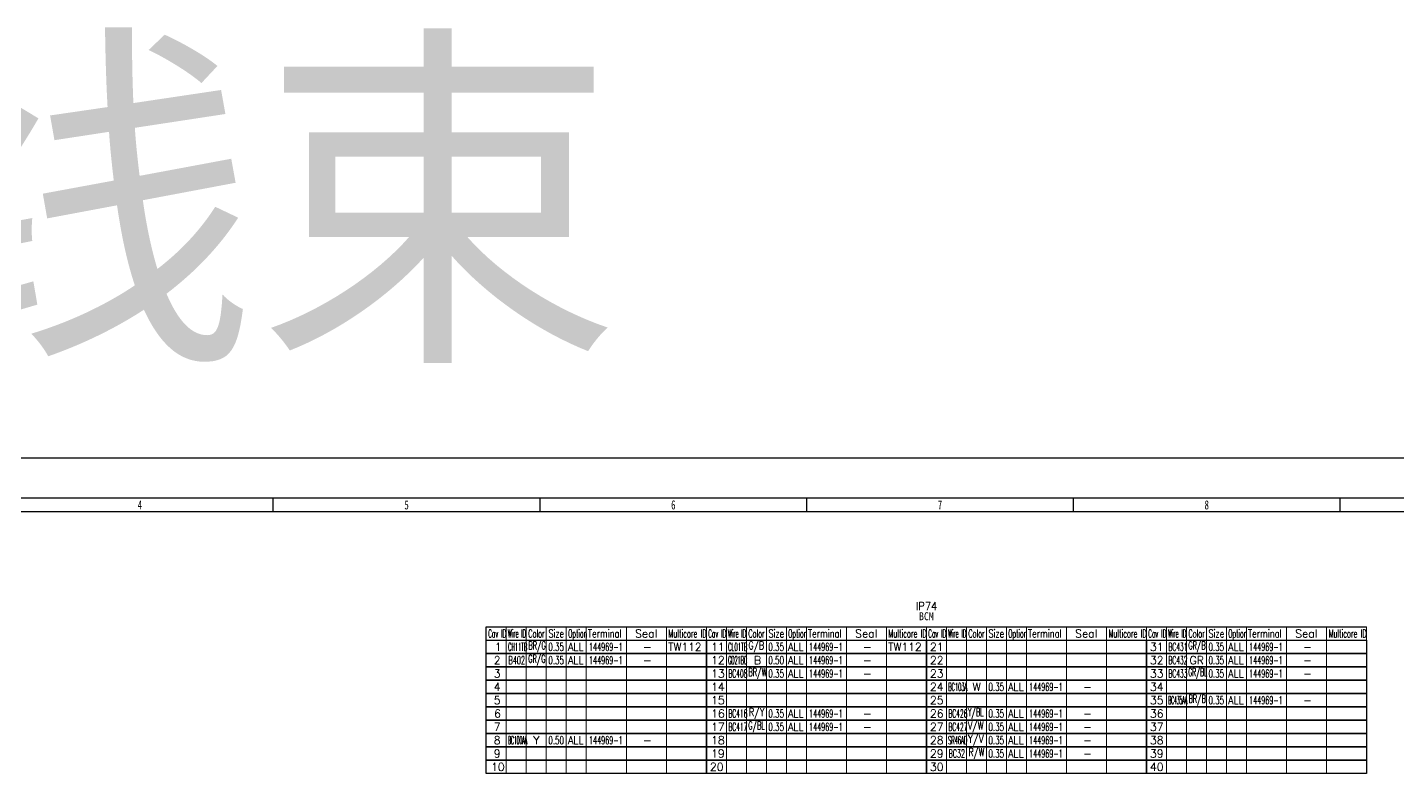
# Model space of a CAD drawing. Header units: inches. Extents: x 47316 to 59086, y 3141 to 11743.
# Drawn here: x 50576 to 51089, y 8955 to 9235 of the extents above; entities that cross this region are included whole.
import ezdxf

# ---------------------------------------------------------------- set-up
doc = ezdxf.new("R2010")
doc.units = ezdxf.units.IN
doc.header["$MEASUREMENT"] = 0
doc.styles.add('MtX_FangSong_GB2312', font='')
doc.styles.get("Standard").update_dxf_attribs({"font": ''})
doc.styles.get('MtX_FangSong_GB2312').set_extended_font_data('FangSong_GB2312')
doc.styles.get('Standard').set_extended_font_data('SimSun')

msp = doc.modelspace()

# ---------------------------------------------------------------- linework, layer by layer
at = {"color": 0, "lineweight": -2}
for p, q in [((56191.93, 9073.45), (50247.93, 9073.45)), ((56067.93, 9058.45), (50267.93, 9058.45)), ((50667.93, 9053.45), (50667.93, 9058.45)), ((50767.93, 9053.45), (50767.93, 9058.45)), ((50867.93, 9053.45), (50867.93, 9058.45)), ((50967.93, 9053.45), (50967.93, 9058.45)), ((51067.93, 9053.45), (51067.93, 9058.45)), ((50267.93, 9053.45), (56171.93, 9053.45))]:
    msp.add_line(p, q, dxfattribs=at)
at = {"color": 0, "linetype": 'Continuous', "lineweight": -2}
for p, q in [((50747.8, 9010.19), (51077.8, 9010.19)), ((50747.8, 9005.19), (50747.8, 9010.19)), ((50747.8, 9005.19), (51077.8, 9005.19))]:
    msp.add_line(p, q, dxfattribs=at)
at = {"color": 7, "linetype": 'Continuous', "lineweight": 15}
for p, q in [((50755.3, 9005.19), (50755.3, 9010.19)), ((50762.8, 9005.19), (50762.8, 9010.19)), ((50770.3, 9005.19), (50770.3, 9010.19)), ((50777.8, 9005.19), (50777.8, 9010.19)), ((50785.3, 9005.19), (50785.3, 9010.19)), ((50800.3, 9005.19), (50800.3, 9010.19)), ((50815.3, 9005.19), (50815.3, 9010.19)), ((50830.3, 9005.19), (50830.3, 9010.19)), ((50837.8, 9005.19), (50837.8, 9010.19)), ((50845.3, 9005.19), (50845.3, 9010.19)), ((50852.8, 9005.19), (50852.8, 9010.19)), ((50860.3, 9005.19), (50860.3, 9010.19)), ((50867.8, 9005.19), (50867.8, 9010.19)), ((50882.8, 9005.19), (50882.8, 9010.19)), ((50897.8, 9005.19), (50897.8, 9010.19)), ((50912.8, 9005.19), (50912.8, 9010.19)), ((50920.3, 9005.19), (50920.3, 9010.19)), ((50927.8, 9005.19), (50927.8, 9010.19)), ((50935.3, 9005.19), (50935.3, 9010.19)), ((50942.8, 9005.19), (50942.8, 9010.19)), ((50950.3, 9005.19), (50950.3, 9010.19)), ((50965.3, 9005.19), (50965.3, 9010.19)), ((50980.3, 9005.19), (50980.3, 9010.19)), ((50995.3, 9005.19), (50995.3, 9010.19)), ((51002.8, 9005.19), (51002.8, 9010.19)), ((51010.3, 9005.19), (51010.3, 9010.19)), ((51017.8, 9005.19), (51017.8, 9010.19)), ((51025.3, 9005.19), (51025.3, 9010.19)), ((51032.8, 9005.19), (51032.8, 9010.19)), ((51047.8, 9005.19), (51047.8, 9010.19)), ((51062.8, 9005.19), (51062.8, 9010.19)), ((51077.8, 9005.19), (51077.8, 9010.19))]:
    msp.add_line(p, q, dxfattribs=at)
at = {"color": 102, "linetype": 'Continuous', "lineweight": 15}
for p, q in [((50755.3, 9000.19), (50755.3, 9005.19)), ((50762.8, 9000.19), (50762.8, 9005.19)), ((50770.3, 9000.19), (50770.3, 9005.19)), ((50777.8, 9000.19), (50777.8, 9005.19)), ((50785.3, 9000.19), (50785.3, 9005.19)), ((50800.3, 9000.19), (50800.3, 9005.19)), ((50815.3, 9000.19), (50815.3, 9005.19)), ((50837.8, 9000.19), (50837.8, 9005.19)), ((50845.3, 9000.19), (50845.3, 9005.19)), ((50852.8, 9000.19), (50852.8, 9005.19)), ((50860.3, 9000.19), (50860.3, 9005.19)), ((50867.8, 9000.19), (50867.8, 9005.19)), ((50882.8, 9000.19), (50882.8, 9005.19)), ((50897.8, 9000.19), (50897.8, 9005.19)), ((50920.3, 9000.19), (50920.3, 9005.19)), ((50927.8, 9000.19), (50927.8, 9005.19)), ((50935.3, 9000.19), (50935.3, 9005.19)), ((50942.8, 9000.19), (50942.8, 9005.19)), ((50950.3, 9000.19), (50950.3, 9005.19)), ((50965.3, 9000.19), (50965.3, 9005.19)), ((50980.3, 9000.19), (50980.3, 9005.19)), ((51002.8, 9000.19), (51002.8, 9005.19)), ((51010.3, 9000.19), (51010.3, 9005.19)), ((51017.8, 9000.19), (51017.8, 9005.19)), ((51025.3, 9000.19), (51025.3, 9005.19)), ((51032.8, 9000.19), (51032.8, 9005.19)), ((51047.8, 9000.19), (51047.8, 9005.19)), ((51062.8, 9000.19), (51062.8, 9005.19)), ((50755.3, 8995.19), (50755.3, 9000.19)), ((50762.8, 8995.19), (50762.8, 9000.19)), ((50770.3, 8995.19), (50770.3, 9000.19)), ((50777.8, 8995.19), (50777.8, 9000.19)), ((50785.3, 8995.19), (50785.3, 9000.19)), ((50800.3, 8995.19), (50800.3, 9000.19)), ((50815.3, 8995.19), (50815.3, 9000.19)), ((50837.8, 8995.19), (50837.8, 9000.19)), ((50845.3, 8995.19), (50845.3, 9000.19)), ((50852.8, 8995.19), (50852.8, 9000.19)), ((50860.3, 8995.19), (50860.3, 9000.19)), ((50867.8, 8995.19), (50867.8, 9000.19)), ((50882.8, 8995.19), (50882.8, 9000.19)), ((50897.8, 8995.19), (50897.8, 9000.19)), ((50920.3, 8995.19), (50920.3, 9000.19)), ((50927.8, 8995.19), (50927.8, 9000.19)), ((50935.3, 8995.19), (50935.3, 9000.19)), ((50942.8, 8995.19), (50942.8, 9000.19)), ((50950.3, 8995.19), (50950.3, 9000.19)), ((50965.3, 8995.19), (50965.3, 9000.19)), ((50980.3, 8995.19), (50980.3, 9000.19)), ((51002.8, 8995.19), (51002.8, 9000.19)), ((51010.3, 8995.19), (51010.3, 9000.19)), ((51017.8, 8995.19), (51017.8, 9000.19)), ((51025.3, 8995.19), (51025.3, 9000.19)), ((51032.8, 8995.19), (51032.8, 9000.19)), ((51047.8, 8995.19), (51047.8, 9000.19)), ((51062.8, 8995.19), (51062.8, 9000.19)), ((50755.3, 8990.19), (50755.3, 8995.19)), ((50762.8, 8990.19), (50762.8, 8995.19)), ((50770.3, 8990.19), (50770.3, 8995.19)), ((50777.8, 8990.19), (50777.8, 8995.19)), ((50785.3, 8990.19), (50785.3, 8995.19)), ((50800.3, 8990.19), (50800.3, 8995.19)), ((50815.3, 8990.19), (50815.3, 8995.19)), ((50837.8, 8990.19), (50837.8, 8995.19)), ((50845.3, 8990.19), (50845.3, 8995.19)), ((50852.8, 8990.19), (50852.8, 8995.19)), ((50860.3, 8990.19), (50860.3, 8995.19)), ((50867.8, 8990.19), (50867.8, 8995.19)), ((50882.8, 8990.19), (50882.8, 8995.19)), ((50897.8, 8990.19), (50897.8, 8995.19)), ((50920.3, 8990.19), (50920.3, 8995.19)), ((50927.8, 8990.19), (50927.8, 8995.19)), ((50935.3, 8990.19), (50935.3, 8995.19)), ((50942.8, 8990.19), (50942.8, 8995.19)), ((50950.3, 8990.19), (50950.3, 8995.19)), ((50965.3, 8990.19), (50965.3, 8995.19)), ((50980.3, 8990.19), (50980.3, 8995.19)), ((51002.8, 8990.19), (51002.8, 8995.19)), ((51010.3, 8990.19), (51010.3, 8995.19)), ((51017.8, 8990.19), (51017.8, 8995.19)), ((51025.3, 8990.19), (51025.3, 8995.19)), ((51032.8, 8990.19), (51032.8, 8995.19)), ((51047.8, 8990.19), (51047.8, 8995.19)), ((51062.8, 8990.19), (51062.8, 8995.19)), ((50755.3, 8985.19), (50755.3, 8990.19)), ((50762.8, 8985.19), (50762.8, 8990.19)), ((50770.3, 8985.19), (50770.3, 8990.19)), ((50777.8, 8985.19), (50777.8, 8990.19)), ((50785.3, 8985.19), (50785.3, 8990.19)), ((50800.3, 8985.19), (50800.3, 8990.19)), ((50815.3, 8985.19), (50815.3, 8990.19)), ((50837.8, 8985.19), (50837.8, 8990.19)), ((50845.3, 8985.19), (50845.3, 8990.19)), ((50852.8, 8985.19), (50852.8, 8990.19)), ((50860.3, 8985.19), (50860.3, 8990.19)), ((50867.8, 8985.19), (50867.8, 8990.19)), ((50882.8, 8985.19), (50882.8, 8990.19)), ((50897.8, 8985.19), (50897.8, 8990.19)), ((50920.3, 8985.19), (50920.3, 8990.19)), ((50927.8, 8985.19), (50927.8, 8990.19)), ((50935.3, 8985.19), (50935.3, 8990.19)), ((50942.8, 8985.19), (50942.8, 8990.19)), ((50950.3, 8985.19), (50950.3, 8990.19)), ((50965.3, 8985.19), (50965.3, 8990.19)), ((50980.3, 8985.19), (50980.3, 8990.19)), ((51002.8, 8985.19), (51002.8, 8990.19)), ((51010.3, 8985.19), (51010.3, 8990.19)), ((51017.8, 8985.19), (51017.8, 8990.19)), ((51025.3, 8985.19), (51025.3, 8990.19)), ((51032.8, 8985.19), (51032.8, 8990.19)), ((51047.8, 8985.19), (51047.8, 8990.19)), ((51062.8, 8985.19), (51062.8, 8990.19)), ((50755.3, 8980.19), (50755.3, 8985.19)), ((50762.8, 8980.19), (50762.8, 8985.19)), ((50770.3, 8980.19), (50770.3, 8985.19)), ((50777.8, 8980.19), (50777.8, 8985.19)), ((50785.3, 8980.19), (50785.3, 8985.19)), ((50800.3, 8980.19), (50800.3, 8985.19)), ((50815.3, 8980.19), (50815.3, 8985.19)), ((50837.8, 8980.19), (50837.8, 8985.19)), ((50845.3, 8980.19), (50845.3, 8985.19)), ((50852.8, 8980.19), (50852.8, 8985.19)), ((50860.3, 8980.19), (50860.3, 8985.19)), ((50867.8, 8980.19), (50867.8, 8985.19)), ((50882.8, 8980.19), (50882.8, 8985.19)), ((50897.8, 8980.19), (50897.8, 8985.19)), ((50920.3, 8980.19), (50920.3, 8985.19)), ((50927.8, 8980.19), (50927.8, 8985.19)), ((50935.3, 8980.19), (50935.3, 8985.19)), ((50942.8, 8980.19), (50942.8, 8985.19)), ((50950.3, 8980.19), (50950.3, 8985.19)), ((50965.3, 8980.19), (50965.3, 8985.19)), ((50980.3, 8980.19), (50980.3, 8985.19)), ((51002.8, 8980.19), (51002.8, 8985.19)), ((51010.3, 8980.19), (51010.3, 8985.19)), ((51017.8, 8980.19), (51017.8, 8985.19)), ((51025.3, 8980.19), (51025.3, 8985.19)), ((51032.8, 8980.19), (51032.8, 8985.19)), ((51047.8, 8980.19), (51047.8, 8985.19)), ((51062.8, 8980.19), (51062.8, 8985.19)), ((50755.3, 8975.19), (50755.3, 8980.19)), ((50755.3, 8970.19), (50755.3, 8975.19)), ((50762.8, 8975.19), (50762.8, 8980.19)), ((50762.8, 8970.19), (50762.8, 8975.19)), ((50770.3, 8975.19), (50770.3, 8980.19)), ((50770.3, 8970.19), (50770.3, 8975.19)), ((50777.8, 8975.19), (50777.8, 8980.19)), ((50777.8, 8970.19), (50777.8, 8975.19)), ((50785.3, 8975.19), (50785.3, 8980.19)), ((50785.3, 8970.19), (50785.3, 8975.19)), ((50800.3, 8975.19), (50800.3, 8980.19)), ((50800.3, 8970.19), (50800.3, 8975.19)), ((50815.3, 8975.19), (50815.3, 8980.19)), ((50815.3, 8970.19), (50815.3, 8975.19)), ((50837.8, 8975.19), (50837.8, 8980.19)), ((50837.8, 8970.19), (50837.8, 8975.19)), ((50845.3, 8975.19), (50845.3, 8980.19)), ((50845.3, 8970.19), (50845.3, 8975.19)), ((50852.8, 8975.19), (50852.8, 8980.19)), ((50852.8, 8970.19), (50852.8, 8975.19)), ((50860.3, 8975.19), (50860.3, 8980.19)), ((50860.3, 8970.19), (50860.3, 8975.19)), ((50867.8, 8975.19), (50867.8, 8980.19)), ((50867.8, 8970.19), (50867.8, 8975.19)), ((50882.8, 8975.19), (50882.8, 8980.19)), ((50882.8, 8970.19), (50882.8, 8975.19)), ((50897.8, 8975.19), (50897.8, 8980.19)), ((50897.8, 8970.19), (50897.8, 8975.19)), ((50920.3, 8975.19), (50920.3, 8980.19)), ((50920.3, 8970.19), (50920.3, 8975.19)), ((50927.8, 8975.19), (50927.8, 8980.19)), ((50927.8, 8970.19), (50927.8, 8975.19)), ((50935.3, 8975.19), (50935.3, 8980.19)), ((50935.3, 8970.19), (50935.3, 8975.19)), ((50942.8, 8975.19), (50942.8, 8980.19)), ((50942.8, 8970.19), (50942.8, 8975.19)), ((50950.3, 8975.19), (50950.3, 8980.19)), ((50950.3, 8970.19), (50950.3, 8975.19)), ((50965.3, 8975.19), (50965.3, 8980.19)), ((50965.3, 8970.19), (50965.3, 8975.19)), ((50980.3, 8975.19), (50980.3, 8980.19)), ((50980.3, 8970.19), (50980.3, 8975.19)), ((51002.8, 8975.19), (51002.8, 8980.19)), ((51002.8, 8970.19), (51002.8, 8975.19)), ((51010.3, 8975.19), (51010.3, 8980.19)), ((51010.3, 8970.19), (51010.3, 8975.19)), ((51017.8, 8975.19), (51017.8, 8980.19)), ((51017.8, 8970.19), (51017.8, 8975.19)), ((51025.3, 8975.19), (51025.3, 8980.19)), ((51025.3, 8970.19), (51025.3, 8975.19)), ((51032.8, 8975.19), (51032.8, 8980.19)), ((51032.8, 8970.19), (51032.8, 8975.19)), ((51047.8, 8975.19), (51047.8, 8980.19)), ((51047.8, 8970.19), (51047.8, 8975.19)), ((51062.8, 8975.19), (51062.8, 8980.19)), ((51062.8, 8970.19), (51062.8, 8975.19)), ((50755.3, 8965.19), (50755.3, 8970.19)), ((50762.8, 8965.19), (50762.8, 8970.19)), ((50770.3, 8965.19), (50770.3, 8970.19)), ((50777.8, 8965.19), (50777.8, 8970.19)), ((50785.3, 8965.19), (50785.3, 8970.19)), ((50800.3, 8965.19), (50800.3, 8970.19)), ((50815.3, 8965.19), (50815.3, 8970.19)), ((50837.8, 8965.19), (50837.8, 8970.19)), ((50845.3, 8965.19), (50845.3, 8970.19)), ((50852.8, 8965.19), (50852.8, 8970.19)), ((50860.3, 8965.19), (50860.3, 8970.19)), ((50867.8, 8965.19), (50867.8, 8970.19)), ((50882.8, 8965.19), (50882.8, 8970.19)), ((50897.8, 8965.19), (50897.8, 8970.19)), ((50920.3, 8965.19), (50920.3, 8970.19)), ((50927.8, 8965.19), (50927.8, 8970.19)), ((50935.3, 8965.19), (50935.3, 8970.19)), ((50942.8, 8965.19), (50942.8, 8970.19)), ((50950.3, 8965.19), (50950.3, 8970.19)), ((50965.3, 8965.19), (50965.3, 8970.19)), ((50980.3, 8965.19), (50980.3, 8970.19)), ((51002.8, 8965.19), (51002.8, 8970.19)), ((51010.3, 8965.19), (51010.3, 8970.19)), ((51017.8, 8965.19), (51017.8, 8970.19)), ((51025.3, 8965.19), (51025.3, 8970.19)), ((51032.8, 8965.19), (51032.8, 8970.19)), ((51047.8, 8965.19), (51047.8, 8970.19)), ((51062.8, 8965.19), (51062.8, 8970.19)), ((50755.3, 8960.19), (50755.3, 8965.19)), ((50762.8, 8960.19), (50762.8, 8965.19)), ((50770.3, 8960.19), (50770.3, 8965.19)), ((50777.8, 8960.19), (50777.8, 8965.19)), ((50785.3, 8960.19), (50785.3, 8965.19)), ((50800.3, 8960.19), (50800.3, 8965.19)), ((50815.3, 8960.19), (50815.3, 8965.19)), ((50837.8, 8960.19), (50837.8, 8965.19)), ((50845.3, 8960.19), (50845.3, 8965.19)), ((50852.8, 8960.19), (50852.8, 8965.19)), ((50860.3, 8960.19), (50860.3, 8965.19)), ((50867.8, 8960.19), (50867.8, 8965.19)), ((50882.8, 8960.19), (50882.8, 8965.19)), ((50897.8, 8960.19), (50897.8, 8965.19)), ((50920.3, 8960.19), (50920.3, 8965.19)), ((50927.8, 8960.19), (50927.8, 8965.19)), ((50935.3, 8960.19), (50935.3, 8965.19)), ((50942.8, 8960.19), (50942.8, 8965.19)), ((50950.3, 8960.19), (50950.3, 8965.19)), ((50965.3, 8960.19), (50965.3, 8965.19)), ((50980.3, 8960.19), (50980.3, 8965.19)), ((51002.8, 8960.19), (51002.8, 8965.19)), ((51010.3, 8960.19), (51010.3, 8965.19)), ((51017.8, 8960.19), (51017.8, 8965.19)), ((51025.3, 8960.19), (51025.3, 8965.19)), ((51032.8, 8960.19), (51032.8, 8965.19)), ((51047.8, 8960.19), (51047.8, 8965.19)), ((51062.8, 8960.19), (51062.8, 8965.19)), ((50755.3, 8955.19), (50755.3, 8960.19)), ((50762.8, 8955.19), (50762.8, 8960.19)), ((50770.3, 8955.19), (50770.3, 8960.19)), ((50777.8, 8955.19), (50777.8, 8960.19)), ((50785.3, 8955.19), (50785.3, 8960.19)), ((50800.3, 8955.19), (50800.3, 8960.19)), ((50815.3, 8955.19), (50815.3, 8960.19)), ((50837.8, 8955.19), (50837.8, 8960.19)), ((50845.3, 8955.19), (50845.3, 8960.19)), ((50852.8, 8955.19), (50852.8, 8960.19)), ((50860.3, 8955.19), (50860.3, 8960.19)), ((50867.8, 8955.19), (50867.8, 8960.19)), ((50882.8, 8955.19), (50882.8, 8960.19)), ((50897.8, 8955.19), (50897.8, 8960.19)), ((50920.3, 8955.19), (50920.3, 8960.19)), ((50927.8, 8955.19), (50927.8, 8960.19)), ((50935.3, 8955.19), (50935.3, 8960.19)), ((50942.8, 8955.19), (50942.8, 8960.19)), ((50950.3, 8955.19), (50950.3, 8960.19)), ((50965.3, 8955.19), (50965.3, 8960.19)), ((50980.3, 8955.19), (50980.3, 8960.19)), ((51002.8, 8955.19), (51002.8, 8960.19)), ((51010.3, 8955.19), (51010.3, 8960.19)), ((51017.8, 8955.19), (51017.8, 8960.19)), ((51025.3, 8955.19), (51025.3, 8960.19)), ((51032.8, 8955.19), (51032.8, 8960.19)), ((51047.8, 8955.19), (51047.8, 8960.19)), ((51062.8, 8955.19), (51062.8, 8960.19))]:
    msp.add_line(p, q, dxfattribs=at)
at = {"color": 0, "linetype": 'Continuous', "lineweight": -2}
for points in [[(50747.8, 9000.19), (50747.8, 9005.19), (50830.3, 9005.19), (50830.3, 9000.19)], [(50830.3, 9000.19), (50830.3, 9005.19), (50912.8, 9005.19), (50912.8, 9000.19)], [(50912.8, 9000.19), (50912.8, 9005.19), (50995.3, 9005.19), (50995.3, 9000.19)], [(50995.3, 9000.19), (50995.3, 9005.19), (51077.8, 9005.19), (51077.8, 9000.19)], [(50747.8, 8995.19), (50747.8, 9000.19), (50830.3, 9000.19), (50830.3, 8995.19)], [(50830.3, 8995.19), (50830.3, 9000.19), (50912.8, 9000.19), (50912.8, 8995.19)], [(50912.8, 8995.19), (50912.8, 9000.19), (50995.3, 9000.19), (50995.3, 8995.19)], [(50995.3, 8995.19), (50995.3, 9000.19), (51077.8, 9000.19), (51077.8, 8995.19)], [(50747.8, 8990.19), (50747.8, 8995.19), (50830.3, 8995.19), (50830.3, 8990.19)], [(50830.3, 8990.19), (50830.3, 8995.19), (50912.8, 8995.19), (50912.8, 8990.19)], [(50912.8, 8990.19), (50912.8, 8995.19), (50995.3, 8995.19), (50995.3, 8990.19)], [(50995.3, 8990.19), (50995.3, 8995.19), (51077.8, 8995.19), (51077.8, 8990.19)], [(50747.8, 8985.19), (50747.8, 8990.19), (50830.3, 8990.19), (50830.3, 8985.19)], [(50830.3, 8985.19), (50830.3, 8990.19), (50912.8, 8990.19), (50912.8, 8985.19)], [(50912.8, 8985.19), (50912.8, 8990.19), (50995.3, 8990.19), (50995.3, 8985.19)], [(50995.3, 8985.19), (50995.3, 8990.19), (51077.8, 8990.19), (51077.8, 8985.19)], [(50747.8, 8980.19), (50747.8, 8985.19), (50830.3, 8985.19), (50830.3, 8980.19)], [(50830.3, 8980.19), (50830.3, 8985.19), (50912.8, 8985.19), (50912.8, 8980.19)], [(50912.8, 8980.19), (50912.8, 8985.19), (50995.3, 8985.19), (50995.3, 8980.19)], [(50995.3, 8980.19), (50995.3, 8985.19), (51077.8, 8985.19), (51077.8, 8980.19)], [(50747.8, 8975.19), (50747.8, 8980.19), (50830.3, 8980.19), (50830.3, 8975.19)], [(50747.8, 8970.19), (50747.8, 8975.19), (50830.3, 8975.19), (50830.3, 8970.19)], [(50830.3, 8975.19), (50830.3, 8980.19), (50912.8, 8980.19), (50912.8, 8975.19)], [(50830.3, 8970.19), (50830.3, 8975.19), (50912.8, 8975.19), (50912.8, 8970.19)], [(50912.8, 8975.19), (50912.8, 8980.19), (50995.3, 8980.19), (50995.3, 8975.19)], [(50912.8, 8970.19), (50912.8, 8975.19), (50995.3, 8975.19), (50995.3, 8970.19)], [(50995.3, 8975.19), (50995.3, 8980.19), (51077.8, 8980.19), (51077.8, 8975.19)], [(50995.3, 8970.19), (50995.3, 8975.19), (51077.8, 8975.19), (51077.8, 8970.19)], [(50747.8, 8965.19), (50747.8, 8970.19), (50830.3, 8970.19), (50830.3, 8965.19)], [(50830.3, 8965.19), (50830.3, 8970.19), (50912.8, 8970.19), (50912.8, 8965.19)], [(50912.8, 8965.19), (50912.8, 8970.19), (50995.3, 8970.19), (50995.3, 8965.19)], [(50995.3, 8965.19), (50995.3, 8970.19), (51077.8, 8970.19), (51077.8, 8965.19)], [(50747.8, 8960.19), (50747.8, 8965.19), (50830.3, 8965.19), (50830.3, 8960.19)], [(50830.3, 8960.19), (50830.3, 8965.19), (50912.8, 8965.19), (50912.8, 8960.19)], [(50912.8, 8960.19), (50912.8, 8965.19), (50995.3, 8965.19), (50995.3, 8960.19)], [(50995.3, 8960.19), (50995.3, 8965.19), (51077.8, 8965.19), (51077.8, 8960.19)], [(50747.8, 8955.19), (50747.8, 8960.19), (50830.3, 8960.19), (50830.3, 8955.19)], [(50830.3, 8955.19), (50830.3, 8960.19), (50912.8, 8960.19), (50912.8, 8955.19)], [(50912.8, 8955.19), (50912.8, 8960.19), (50995.3, 8960.19), (50995.3, 8955.19)], [(50995.3, 8955.19), (50995.3, 8960.19), (51077.8, 8960.19), (51077.8, 8955.19)]]:
    msp.add_lwpolyline(points, close=True, dxfattribs=at)

# ---------------------------------------------------------------- texts
at = {"color": 0, "lineweight": -2, "style": 'MtX_FangSong_GB2312', "width": 0.7}
for s, p in [('4', (50617.13, 9054.25)), ('5', (50717.11, 9054.25)), ('6', (50817.11, 9054.25)), ('7', (50917.11, 9054.25)), ('8', (51017.12, 9054.25))]:
    msp.add_text(s, height=3.4, dxfattribs=at).set_placement(p)
at = {"insert": (50252.38, 9220.11), "char_height": 100, "width": 753.3854, "attachment_point": 1}
msp.add_mtext('{\\C2;仪表线束}', dxfattribs=at)
at = {"color": 6, "linetype": 'Continuous', "lineweight": 20, "char_height": 3, "attachment_point": 1}
for s, insert, width in [('\\Fromans.shx;\\W0.9000000000;\\T1.0000000000;\\o\\lIP74', (50908.87, 9019.51), 8.8714), ('\\f黑体|b0|i0|c1|p0;\\W0.9000000000;\\T1.0000000000;\\o\\lBCM', (50910.05, 9015.69), 5.8247)]:
    msp.add_mtext(s, dxfattribs=dict(at, insert=insert, width=width))
at = {"color": 7, "linetype": 'Continuous', "lineweight": 15, "char_height": 3, "attachment_point": 1}
for s, insert, width in [('\\Fromans.shx;\\W0.4292452830;\\T1.0000000000;\\o\\lCav ID', (50748.48, 9009.19), 6.5), ('\\Fromans.shx;\\W0.4026548673;\\T1.0000000000;\\o\\lWire ID', (50755.91, 9009.19), 6.5), ('\\Fromans.shx;\\W0.5687500000;\\T1.0000000000;\\o\\lColor', (50763.54, 9009.19), 6.5), ('\\Fromans.shx;\\W0.7222222222;\\T1.0000000000;\\o\\lSize', (50771.1, 9009.19), 6.5), ('\\Fromans.shx;\\W0.4595959596;\\T1.0000000000;\\o\\lOption', (50778.49, 9009.19), 6.5), ('\\Fromans.shx;\\W0.7480916031;\\T1.0000000000;\\o\\lTerminal', (50785.9, 9009.19), 14), ('\\Fromans.shx;\\W1.0000000000;\\T1.0000000000;\\o\\lSeal', (50803.58, 9009.19), 9.2857), ('\\Fromans.shx;\\W0.5185185185;\\T1.0000000000;\\o\\lMulticore ID', (50816.09, 9009.19), 14), ('\\Fromans.shx;\\W0.4292452830;\\T1.0000000000;\\o\\lCav ID', (50830.98, 9009.19), 6.5), ('\\Fromans.shx;\\W0.4026548673;\\T1.0000000000;\\o\\lWire ID', (50838.41, 9009.19), 6.5), ('\\Fromans.shx;\\W0.5687500000;\\T1.0000000000;\\o\\lColor', (50846.04, 9009.19), 6.5), ('\\Fromans.shx;\\W0.7222222222;\\T1.0000000000;\\o\\lSize', (50853.6, 9009.19), 6.5), ('\\Fromans.shx;\\W0.4595959596;\\T1.0000000000;\\o\\lOption', (50860.99, 9009.19), 6.5), ('\\Fromans.shx;\\W0.7480916031;\\T1.0000000000;\\o\\lTerminal', (50868.4, 9009.19), 14), ('\\Fromans.shx;\\W1.0000000000;\\T1.0000000000;\\o\\lSeal', (50886.08, 9009.19), 9.2857), ('\\Fromans.shx;\\W0.5185185185;\\T1.0000000000;\\o\\lMulticore ID', (50898.59, 9009.19), 14), ('\\Fromans.shx;\\W0.4292452830;\\T1.0000000000;\\o\\lCav ID', (50913.48, 9009.19), 6.5), ('\\Fromans.shx;\\W0.4026548673;\\T1.0000000000;\\o\\lWire ID', (50920.91, 9009.19), 6.5), ('\\Fromans.shx;\\W0.5687500000;\\T1.0000000000;\\o\\lColor', (50928.54, 9009.19), 6.5), ('\\Fromans.shx;\\W0.7222222222;\\T1.0000000000;\\o\\lSize', (50936.1, 9009.19), 6.5), ('\\Fromans.shx;\\W0.4595959596;\\T1.0000000000;\\o\\lOption', (50943.49, 9009.19), 6.5), ('\\Fromans.shx;\\W0.7480916031;\\T1.0000000000;\\o\\lTerminal', (50950.9, 9009.19), 14), ('\\Fromans.shx;\\W1.0000000000;\\T1.0000000000;\\o\\lSeal', (50968.58, 9009.19), 9.2857), ('\\Fromans.shx;\\W0.5185185185;\\T1.0000000000;\\o\\lMulticore ID', (50981.09, 9009.19), 14), ('\\Fromans.shx;\\W0.4292452830;\\T1.0000000000;\\o\\lCav ID', (50995.98, 9009.19), 6.5), ('\\Fromans.shx;\\W0.4026548673;\\T1.0000000000;\\o\\lWire ID', (51003.41, 9009.19), 6.5), ('\\Fromans.shx;\\W0.5687500000;\\T1.0000000000;\\o\\lColor', (51011.04, 9009.19), 6.5), ('\\Fromans.shx;\\W0.7222222222;\\T1.0000000000;\\o\\lSize', (51018.6, 9009.19), 6.5), ('\\Fromans.shx;\\W0.4595959596;\\T1.0000000000;\\o\\lOption', (51025.99, 9009.19), 6.5), ('\\Fromans.shx;\\W0.7480916031;\\T1.0000000000;\\o\\lTerminal', (51033.4, 9009.19), 14), ('\\Fromans.shx;\\W1.0000000000;\\T1.0000000000;\\o\\lSeal', (51051.08, 9009.19), 9.2857), ('\\Fromans.shx;\\W0.5185185185;\\T1.0000000000;\\o\\lMulticore ID', (51063.59, 9009.19), 14), ('\\Fromans.shx;\\W1.0000000000;\\T1.0000000000;\\o\\l1', (50750.97, 9004.19), 2.8571), ('\\Fromans.shx;\\W1.0000000000;\\T1.0000000000;\\o\\l11', (50832.05, 9004.19), 5.7143), ('\\Fromans.shx;\\W1.0000000000;\\T1.0000000000;\\o\\l21', (50914.12, 9004.19), 5.7143), ('\\Fromans.shx;\\W1.0000000000;\\T1.0000000000;\\o\\l31', (50996.62, 9004.19), 5.7143), ('\\Fromans.shx;\\W1.0000000000;\\T1.0000000000;\\o\\l2', (50750.55, 8999.19), 2.8571), ('\\Fromans.shx;\\W1.0000000000;\\T1.0000000000;\\o\\l12', (50832.05, 8999.19), 5.7143), ('\\Fromans.shx;\\W1.0000000000;\\T1.0000000000;\\o\\l22', (50914.12, 8999.19), 5.7143), ('\\Fromans.shx;\\W1.0000000000;\\T1.0000000000;\\o\\l32', (50996.62, 8999.19), 5.7143), ('\\Fromans.shx;\\W1.0000000000;\\T1.0000000000;\\o\\l3', (50750.55, 8994.19), 2.8571), ('\\Fromans.shx;\\W1.0000000000;\\T1.0000000000;\\o\\l13', (50832.05, 8994.19), 5.7143), ('\\Fromans.shx;\\W1.0000000000;\\T1.0000000000;\\o\\l23', (50914.12, 8994.19), 5.7143), ('\\Fromans.shx;\\W1.0000000000;\\T1.0000000000;\\o\\l33', (50996.62, 8994.19), 5.7143), ('\\Fromans.shx;\\W1.0000000000;\\T1.0000000000;\\o\\l4', (50750.55, 8989.19), 2.8571), ('\\Fromans.shx;\\W1.0000000000;\\T1.0000000000;\\o\\l14', (50832.05, 8989.19), 5.7143), ('\\Fromans.shx;\\W1.0000000000;\\T1.0000000000;\\o\\l24', (50914.12, 8989.19), 5.7143), ('\\Fromans.shx;\\W1.0000000000;\\T1.0000000000;\\o\\l34', (50996.62, 8989.19), 5.7143), ('\\Fromans.shx;\\W1.0000000000;\\T1.0000000000;\\o\\l5', (50750.55, 8984.19), 2.8571), ('\\Fromans.shx;\\W1.0000000000;\\T1.0000000000;\\o\\l15', (50832.05, 8984.19), 5.7143), ('\\Fromans.shx;\\W1.0000000000;\\T1.0000000000;\\o\\l25', (50914.12, 8984.19), 5.7143), ('\\Fromans.shx;\\W1.0000000000;\\T1.0000000000;\\o\\l35', (50996.62, 8984.19), 5.7143), ('\\Fromans.shx;\\W1.0000000000;\\T1.0000000000;\\o\\l6', (50750.69, 8979.19), 2.8571), ('\\Fromans.shx;\\W1.0000000000;\\T1.0000000000;\\o\\l16', (50832.05, 8979.19), 5.7143), ('\\Fromans.shx;\\W1.0000000000;\\T1.0000000000;\\o\\l26', (50914.12, 8979.19), 5.7143), ('\\Fromans.shx;\\W1.0000000000;\\T1.0000000000;\\o\\l36', (50996.62, 8979.19), 5.7143), ('\\Fromans.shx;\\W1.0000000000;\\T1.0000000000;\\o\\l7', (50750.55, 8974.19), 2.8571), ('\\Fromans.shx;\\W1.0000000000;\\T1.0000000000;\\o\\l17', (50832.05, 8974.19), 5.7143), ('\\Fromans.shx;\\W1.0000000000;\\T1.0000000000;\\o\\l27', (50914.12, 8974.19), 5.7143), ('\\Fromans.shx;\\W1.0000000000;\\T1.0000000000;\\o\\l37', (50996.62, 8974.19), 5.7143), ('\\Fromans.shx;\\W1.0000000000;\\T1.0000000000;\\o\\l8', (50750.55, 8969.19), 2.8571), ('\\Fromans.shx;\\W1.0000000000;\\T1.0000000000;\\o\\l18', (50832.05, 8969.19), 5.7143), ('\\Fromans.shx;\\W1.0000000000;\\T1.0000000000;\\o\\l28', (50914.12, 8969.19), 5.7143), ('\\Fromans.shx;\\W1.0000000000;\\T1.0000000000;\\o\\l38', (50996.62, 8969.19), 5.7143), ('\\Fromans.shx;\\W1.0000000000;\\T1.0000000000;\\o\\l9', (50750.55, 8964.19), 2.8571), ('\\Fromans.shx;\\W1.0000000000;\\T1.0000000000;\\o\\l19', (50832.05, 8964.19), 5.7143), ('\\Fromans.shx;\\W1.0000000000;\\T1.0000000000;\\o\\l29', (50914.12, 8964.19), 5.7143), ('\\Fromans.shx;\\W1.0000000000;\\T1.0000000000;\\o\\l39', (50996.62, 8964.19), 5.7143), ('\\Fromans.shx;\\W1.0000000000;\\T1.0000000000;\\o\\l10', (50749.55, 8959.19), 5.7143), ('\\Fromans.shx;\\W1.0000000000;\\T1.0000000000;\\o\\l20', (50831.62, 8959.19), 5.7143), ('\\Fromans.shx;\\W1.0000000000;\\T1.0000000000;\\o\\l30', (50914.12, 8959.19), 5.7143), ('\\Fromans.shx;\\W1.0000000000;\\T1.0000000000;\\o\\l40', (50996.62, 8959.19), 5.7143)]:
    msp.add_mtext(s, dxfattribs=dict(at, insert=insert, width=width))
at = {"color": 21, "linetype": 'Continuous', "lineweight": 15, "char_height": 3, "attachment_point": 1}
for s, insert, width in [('\\Fromans.shx;\\W0.3791666667;\\T1.0000000000;\\o\\lCH11TB', (50755.96, 9004.19), 6.5), ('\\Fromans.shx;\\W0.6500000000;\\T1.0000000000;\\o\\l0.35', (50771.07, 9004.19), 6.5), ('\\Fromans.shx;\\W0.5903614458;\\T1.0000000000;\\o\\l144969-1', (50786.3, 9004.19), 14), ('\\Fromans.shx;\\W0.9800000000;\\T1.0000000000;\\o\\lTW112', (50815.94, 9004.19), 14), ('\\Fromans.shx;\\W0.3956521739;\\T1.0000000000;\\o\\lCL01TB', (50838.46, 9004.19), 6.5), ('\\Fromans.shx;\\W0.6500000000;\\T1.0000000000;\\o\\l0.35', (50853.57, 9004.19), 6.5), ('\\Fromans.shx;\\W0.5903614458;\\T1.0000000000;\\o\\l144969-1', (50868.8, 9004.19), 14), ('\\Fromans.shx;\\W0.9800000000;\\T1.0000000000;\\o\\lTW112', (50898.44, 9004.19), 14), ('\\Fromans.shx;\\W0.4460784314;\\T1.0000000000;\\o\\lBC431', (51003.55, 9004.19), 6.5), ('\\Fromans.shx;\\W0.6500000000;\\T1.0000000000;\\o\\l0.35', (51018.57, 9004.19), 6.5), ('\\Fromans.shx;\\W0.5903614458;\\T1.0000000000;\\o\\l144969-1', (51033.8, 9004.19), 14), ('\\Fromans.shx;\\W0.5617283951;\\T1.0000000000;\\o\\lB402', (50756.12, 8999.19), 6.5), ('\\Fromans.shx;\\W0.6500000000;\\T1.0000000000;\\o\\l0.35', (50771.07, 8999.19), 6.5), ('\\Fromans.shx;\\W0.5903614458;\\T1.0000000000;\\o\\l144969-1', (50786.3, 8999.19), 14), ('\\Fromans.shx;\\W0.3669354839;\\T1.0000000000;\\o\\lGD21BC', (50838.45, 8999.19), 6.5), ('\\Fromans.shx;\\W0.6500000000;\\T1.0000000000;\\o\\l0.50', (50853.57, 8999.19), 6.5), ('\\Fromans.shx;\\W0.5903614458;\\T1.0000000000;\\o\\l144969-1', (50868.8, 8999.19), 14), ('\\Fromans.shx;\\W0.4460784314;\\T1.0000000000;\\o\\lBC432', (51003.55, 8999.19), 6.5), ('\\Fromans.shx;\\W0.6500000000;\\T1.0000000000;\\o\\l0.35', (51018.57, 8999.19), 6.5), ('\\Fromans.shx;\\W0.5903614458;\\T1.0000000000;\\o\\l144969-1', (51033.8, 8999.19), 14), ('\\Fromans.shx;\\W0.4460784314;\\T1.0000000000;\\o\\lBC408', (50838.55, 8994.19), 6.5), ('\\Fromans.shx;\\W0.6500000000;\\T1.0000000000;\\o\\l0.35', (50853.57, 8994.19), 6.5), ('\\Fromans.shx;\\W0.5903614458;\\T1.0000000000;\\o\\l144969-1', (50868.8, 8994.19), 14), ('\\Fromans.shx;\\W0.4460784314;\\T1.0000000000;\\o\\lBC433', (51003.55, 8994.19), 6.5), ('\\Fromans.shx;\\W0.6500000000;\\T1.0000000000;\\o\\l0.35', (51018.57, 8994.19), 6.5), ('\\Fromans.shx;\\W0.5903614458;\\T1.0000000000;\\o\\l144969-1', (51033.8, 8994.19), 14), ('\\Fromans.shx;\\W0.3791666667;\\T1.0000000000;\\o\\lBC103A', (50921.01, 8989.19), 6.5), ('\\Fromans.shx;\\W0.6500000000;\\T1.0000000000;\\o\\l0.35', (50936.07, 8989.19), 6.5), ('\\Fromans.shx;\\W0.5903614458;\\T1.0000000000;\\o\\l144969-1', (50951.3, 8989.19), 14), ('\\Fromans.shx;\\W0.3297101449;\\T1.0000000000;\\o\\lBC435AA', (51003.48, 8984.19), 6.5), ('\\Fromans.shx;\\W0.6500000000;\\T1.0000000000;\\o\\l0.35', (51018.57, 8984.19), 6.5), ('\\Fromans.shx;\\W0.5903614458;\\T1.0000000000;\\o\\l144969-1', (51033.8, 8984.19), 14), ('\\Fromans.shx;\\W0.4460784314;\\T1.0000000000;\\o\\lBC416', (50838.55, 8979.19), 6.5), ('\\Fromans.shx;\\W0.6500000000;\\T1.0000000000;\\o\\l0.35', (50853.57, 8979.19), 6.5), ('\\Fromans.shx;\\W0.5903614458;\\T1.0000000000;\\o\\l144969-1', (50868.8, 8979.19), 14), ('\\Fromans.shx;\\W0.4460784314;\\T1.0000000000;\\o\\lBC426', (50921.05, 8979.19), 6.5), ('\\Fromans.shx;\\W0.6500000000;\\T1.0000000000;\\o\\l0.35', (50936.07, 8979.19), 6.5), ('\\Fromans.shx;\\W0.5903614458;\\T1.0000000000;\\o\\l144969-1', (50951.3, 8979.19), 14), ('\\Fromans.shx;\\W0.4460784314;\\T1.0000000000;\\o\\lBC417', (50838.55, 8974.19), 6.5), ('\\Fromans.shx;\\W0.6500000000;\\T1.0000000000;\\o\\l0.35', (50853.57, 8974.19), 6.5), ('\\Fromans.shx;\\W0.5903614458;\\T1.0000000000;\\o\\l144969-1', (50868.8, 8974.19), 14), ('\\Fromans.shx;\\W0.4460784314;\\T1.0000000000;\\o\\lBC427', (50921.05, 8974.19), 6.5), ('\\Fromans.shx;\\W0.6500000000;\\T1.0000000000;\\o\\l0.35', (50936.07, 8974.19), 6.5), ('\\Fromans.shx;\\W0.5903614458;\\T1.0000000000;\\o\\l144969-1', (50951.3, 8974.19), 14), ('\\Fromans.shx;\\W0.3297101449;\\T1.0000000000;\\o\\lBC100AA', (50755.98, 8969.19), 6.5), ('\\Fromans.shx;\\W0.6500000000;\\T1.0000000000;\\o\\l0.50', (50771.07, 8969.19), 6.5), ('\\Fromans.shx;\\W0.5903614458;\\T1.0000000000;\\o\\l144969-1', (50786.3, 8969.19), 14), ('\\Fromans.shx;\\W0.3791666667;\\T1.0000000000;\\o\\lSR46AD', (50920.96, 8969.19), 6.5), ('\\Fromans.shx;\\W0.6500000000;\\T1.0000000000;\\o\\l0.35', (50936.07, 8969.19), 6.5), ('\\Fromans.shx;\\W0.5903614458;\\T1.0000000000;\\o\\l144969-1', (50951.3, 8969.19), 14), ('\\Fromans.shx;\\W0.5548780488;\\T1.0000000000;\\o\\lBC32', (50921.11, 8964.19), 6.5), ('\\Fromans.shx;\\W0.6500000000;\\T1.0000000000;\\o\\l0.35', (50936.07, 8964.19), 6.5), ('\\Fromans.shx;\\W0.5903614458;\\T1.0000000000;\\o\\l144969-1', (50951.3, 8964.19), 14)]:
    msp.add_mtext(s, dxfattribs=dict(at, insert=insert, width=width))
at = {"color": 140, "linetype": 'Continuous', "lineweight": 15, "char_height": 3, "attachment_point": 1}
for s, insert, width in [('\\Fromans.shx;\\W0.5352941176;\\T1.0000000000;\\o\\lBR/G', (50763.6, 9004.77), 6.5), ('\\Fromans.shx;\\W0.8750000000;\\T1.0000000000;\\o\\lALL', (50778.42, 9004.19), 6.5), ('\\Fromans.shx;\\W1.0000000000;\\T1.0000000000;\\o\\l-', (50806.51, 9004.19), 3.7143), ('\\Fromans.shx;\\W0.7109375000;\\T1.0000000000;\\o\\lG/B', (50846.1, 9004.77), 6.5), ('\\Fromans.shx;\\W0.8750000000;\\T1.0000000000;\\o\\lALL', (50860.92, 9004.19), 6.5), ('\\Fromans.shx;\\W1.0000000000;\\T1.0000000000;\\o\\l-', (50889.01, 9004.19), 3.7143), ('\\Fromans.shx;\\W0.5352941176;\\T1.0000000000;\\o\\lGR/B', (51011.02, 9004.77), 6.5), ('\\Fromans.shx;\\W0.8750000000;\\T1.0000000000;\\o\\lALL', (51025.92, 9004.19), 6.5), ('\\Fromans.shx;\\W1.0000000000;\\T1.0000000000;\\o\\l-', (51054.01, 9004.19), 3.7143), ('\\Fromans.shx;\\W0.5352941176;\\T1.0000000000;\\o\\lGR/G', (50763.52, 8999.77), 6.5), ('\\Fromans.shx;\\W0.8750000000;\\T1.0000000000;\\o\\lALL', (50778.42, 8999.19), 6.5), ('\\Fromans.shx;\\W1.0000000000;\\T1.0000000000;\\o\\l-', (50806.51, 8999.19), 3.7143), ('\\Fromans.shx;\\W1.0000000000;\\T1.0000000000;\\o\\lB', (50848.12, 8999.19), 3), ('\\Fromans.shx;\\W0.8750000000;\\T1.0000000000;\\o\\lALL', (50860.92, 8999.19), 6.5), ('\\Fromans.shx;\\W1.0000000000;\\T1.0000000000;\\o\\l-', (50889.01, 8999.19), 3.7143), ('\\Fromans.shx;\\W1.0000000000;\\T1.0000000000;\\o\\lGR', (51011.47, 8999.19), 6), ('\\Fromans.shx;\\W0.8750000000;\\T1.0000000000;\\o\\lALL', (51025.92, 8999.19), 6.5), ('\\Fromans.shx;\\W1.0000000000;\\T1.0000000000;\\o\\l-', (51054.01, 8999.19), 3.7143), ('\\Fromans.shx;\\W0.5170454545;\\T1.0000000000;\\o\\lBR/W', (50846.09, 8994.77), 6.5), ('\\Fromans.shx;\\W0.8750000000;\\T1.0000000000;\\o\\lALL', (50860.92, 8994.19), 6.5), ('\\Fromans.shx;\\W1.0000000000;\\T1.0000000000;\\o\\l-', (50889.01, 8994.19), 3.7143), ('\\Fromans.shx;\\W0.4460784314;\\T1.0000000000;\\o\\lGR/BL', (51010.99, 8994.77), 6.5), ('\\Fromans.shx;\\W0.8750000000;\\T1.0000000000;\\o\\lALL', (51025.92, 8994.19), 6.5), ('\\Fromans.shx;\\W1.0000000000;\\T1.0000000000;\\o\\l-', (51054.01, 8994.19), 3.7143), ('\\Fromans.shx;\\W1.0000000000;\\T1.0000000000;\\o\\lW', (50930.12, 8989.19), 3.4286), ('\\Fromans.shx;\\W0.8750000000;\\T1.0000000000;\\o\\lALL', (50943.42, 8989.19), 6.5), ('\\Fromans.shx;\\W1.0000000000;\\T1.0000000000;\\o\\l-', (50971.51, 8989.19), 3.7143), ('\\Fromans.shx;\\W0.7459016393;\\T1.0000000000;\\o\\lR/Y', (50846.22, 8979.77), 6.5), ('\\Fromans.shx;\\W0.5833333333;\\T1.0000000000;\\o\\lY/BL', (50928.38, 8979.77), 6.5), ('\\Fromans.shx;\\W0.5352941176;\\T1.0000000000;\\o\\lBR/B', (51011.1, 8984.77), 6.5), ('\\Fromans.shx;\\W0.8750000000;\\T1.0000000000;\\o\\lALL', (51025.92, 8984.19), 6.5), ('\\Fromans.shx;\\W1.0000000000;\\T1.0000000000;\\o\\l-', (51054.01, 8984.19), 3.7143), ('\\Fromans.shx;\\W0.5617283951;\\T1.0000000000;\\o\\lG/BL', (50846.04, 8974.77), 6.5), ('\\Fromans.shx;\\W0.8750000000;\\T1.0000000000;\\o\\lALL', (50860.92, 8979.19), 6.5), ('\\Fromans.shx;\\W1.0000000000;\\T1.0000000000;\\o\\l-', (50889.01, 8979.19), 3.7143), ('\\Fromans.shx;\\W0.7109375000;\\T1.0000000000;\\o\\lV/W', (50928.4, 8974.77), 6.5), ('\\Fromans.shx;\\W0.8750000000;\\T1.0000000000;\\o\\lALL', (50943.42, 8979.19), 6.5), ('\\Fromans.shx;\\W1.0000000000;\\T1.0000000000;\\o\\l-', (50971.51, 8979.19), 3.7143), ('\\Fromans.shx;\\W0.8750000000;\\T1.0000000000;\\o\\lALL', (50860.92, 8974.19), 6.5), ('\\Fromans.shx;\\W1.0000000000;\\T1.0000000000;\\o\\l-', (50889.01, 8974.19), 3.7143), ('\\Fromans.shx;\\W0.7844827586;\\T1.0000000000;\\o\\lY/V', (50928.41, 8969.77), 6.5), ('\\Fromans.shx;\\W0.8750000000;\\T1.0000000000;\\o\\lALL', (50943.42, 8974.19), 6.5), ('\\Fromans.shx;\\W1.0000000000;\\T1.0000000000;\\o\\l-', (50971.51, 8974.19), 3.7143), ('\\Fromans.shx;\\W1.0000000000;\\T1.0000000000;\\o\\lY', (50765.4, 8969.19), 2.5714), ('\\Fromans.shx;\\W0.8750000000;\\T1.0000000000;\\o\\lALL', (50778.42, 8969.19), 6.5), ('\\Fromans.shx;\\W1.0000000000;\\T1.0000000000;\\o\\l-', (50806.51, 8969.19), 3.7143), ('\\Fromans.shx;\\W0.6791044776;\\T1.0000000000;\\o\\lR/W', (50928.68, 8964.77), 6.5), ('\\Fromans.shx;\\W0.8750000000;\\T1.0000000000;\\o\\lALL', (50943.42, 8969.19), 6.5), ('\\Fromans.shx;\\W1.0000000000;\\T1.0000000000;\\o\\l-', (50971.51, 8969.19), 3.7143), ('\\Fromans.shx;\\W0.8750000000;\\T1.0000000000;\\o\\lALL', (50943.42, 8964.19), 6.5), ('\\Fromans.shx;\\W1.0000000000;\\T1.0000000000;\\o\\l-', (50971.51, 8964.19), 3.7143)]:
    msp.add_mtext(s, dxfattribs=dict(at, insert=insert, width=width))

doc.saveas('drawing.dxf')
